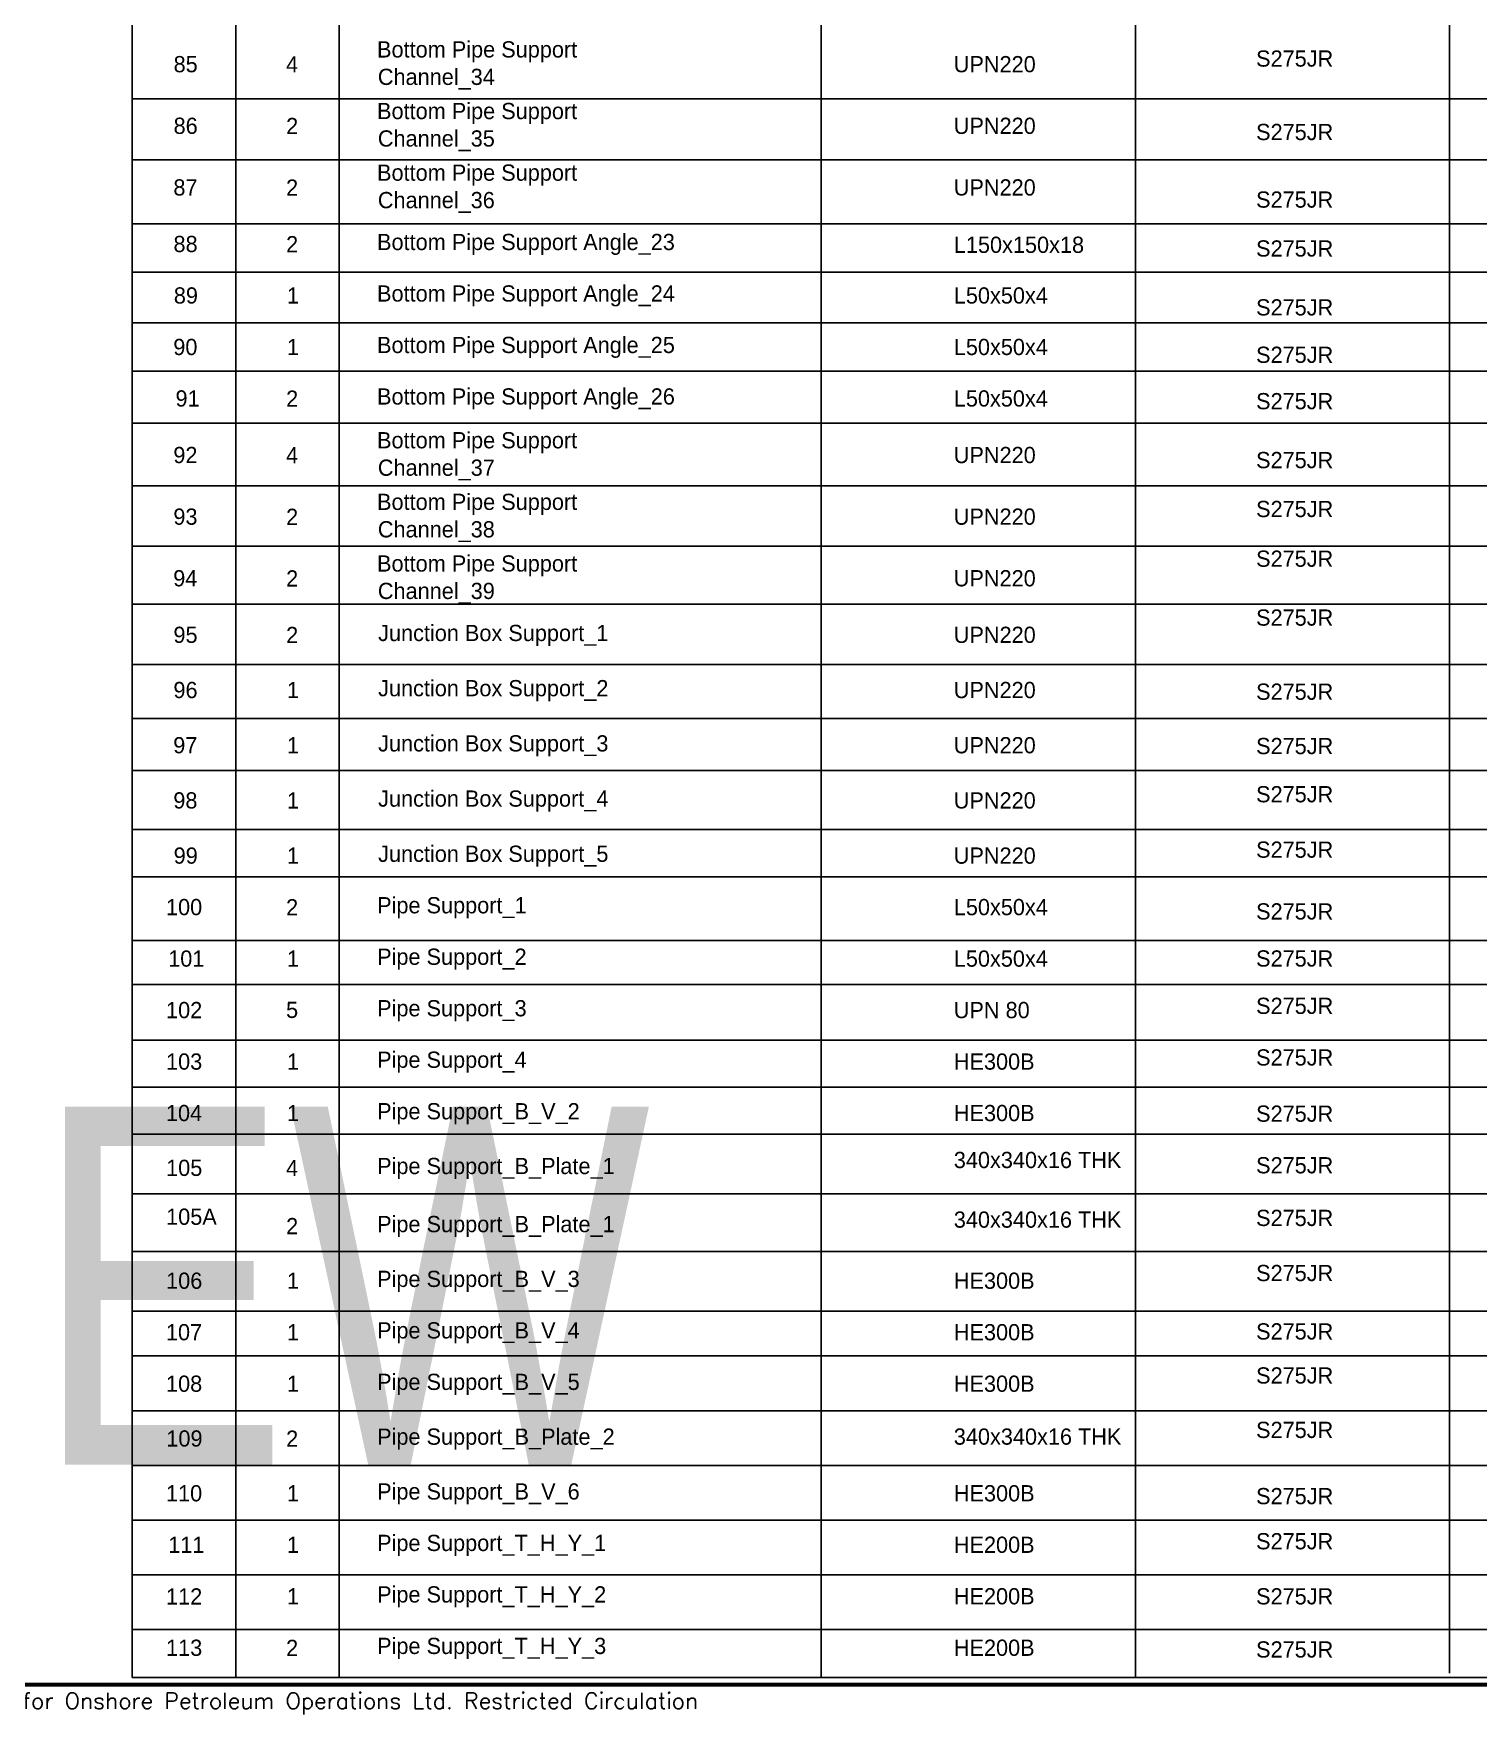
# Model space of a CAD drawing. Header units: millimetres. Extents: x 0 to 16187, y -20471 to 6290.
# Drawn here: x 4717 to 5072.3, y 7.7 to 420.8 of the extents above; entities that cross this region are included whole.
import ezdxf
from ezdxf.enums import TextEntityAlignment as Align

# ---------------------------------------------------------------- set-up
doc = ezdxf.new("R2018")
doc.units = ezdxf.units.MM
doc.layers.add('BORDER1', color=3, linetype='Continuous')
doc.layers.add('BORDER2', color=7, linetype='Continuous')
doc.styles.add('MtXpl_Century_Gothic1', font='', dxfattribs={"height": 0.2})
doc.styles.add('ROMANC', font='ROMANC', dxfattribs={"height": 5})
doc.styles.add('ROMANS', font='ROMANS.shx', dxfattribs={"width": 0.8})
doc.styles.add('ROMANT', font='ROMANT', dxfattribs={"height": 4})
doc.styles.get('MtXpl_Century_Gothic1').set_extended_font_data('Century Gothic')

# ---------------------------------------------------------------- blocks, each defined once
blk = doc.blocks.new('*U609')
at = {"layer": 'BORDER1', "color": 154, "true_color": 0x1859a9, "const_width": 1}
blk.add_lwpolyline([(1.81, 811), (1144, 811), (1144, 0), (0, 0), (0, 811)], close=True, dxfattribs=at)
at = {"layer": 'BORDER2', "color": 154, "true_color": 0x1859a9, "style": 'ROMANS'}
blk.add_text('2017 ADNOC Onshore . All rights reserved. Abu Dhabi Company for Onshore Petroleum Operations Ltd. Restricted Circulation', height=4, dxfattribs=at).set_placement((489.5, -2), align=Align.TOP_CENTER)
at = {"layer": 'BORDER2', "flags": 8}
for tag, height, style, p in [('REV-A', 3.24, 'ROMANS', (986.93, 140.25)), ('RE-A', 8.06, 'ROMANT', (1084.63, 7.17))]:
    blk.add_attdef(tag, text='', height=height, dxfattribs=dict(at, style=style)).set_placement(p, align=Align.CENTER)
at = {"layer": 'BORDER2', "style": 'ROMANS', "width": 3.830216}
blk.add_attdef('DATE-A', text='', height=3.24, dxfattribs=at).set_placement((995.51, 140.25), (1008.51, 140.25), align=Align.FIT)
at = {"layer": 'BORDER2'}
for tag, height, style, p in [('DRN-A', 3.24, 'ROMANS', (1018.38, 140.25)), ('CHD-A', 3.24, 'ROMANS', (1032.35, 140.25)), ('APD-A', 3.24, 'ROMANS', (1046.64, 140.25)), ('CONS_CONT_VEND', 4.2, 'ROMANC', (1061.39, 72.83))]:
    blk.add_attdef(tag, text='', height=height, dxfattribs=dict(at, style=style)).set_placement(p, align=Align.CENTER)
at = {"layer": 'BORDER2', "style": 'ROMANS', "width": 0.8}
for tag, p, height in [('1:X', (997.23, 122.55), 3.5), ('LOC', (1042.74, 122.55), 3.5), ('PROJ_NO', (1118.64, 122.55), 3.5), ('CONS_DRG_NO', (1011, 63), 3)]:
    blk.add_attdef(tag, p, '', height=height, dxfattribs=at)
at = {"layer": 'BORDER2', "lineweight": 30, "width": 0.8, "flags": 104}
blk.add_attdef('COMMENTS-A', text='', height=2.2, dxfattribs=at).set_placement((1055.21, 142.07), align=Align.MIDDLE_LEFT)
at = {"layer": 'BORDER2', "style": 'ROMANS', "width": 0.8}
for tag, p in [('PROJECT_TITLE_1', (1061.07, 55.35)), ('PROJECT_TITLE_2', (1061.07, 49.3))]:
    blk.add_attdef(tag, text='', height=3.5, dxfattribs=at).set_placement(p, align=Align.MIDDLE)
at = {"layer": 'BORDER2', "style": 'ROMANT', "width": 0.8}
for tag, p in [('DRG_TITLE_1', (1061.07, 36.31)), ('DRG_TITLE_2', (1061.07, 28.31)), ('DRG_TITLE_3', (1061.07, 20.31))]:
    blk.add_attdef(tag, text='', height=5, dxfattribs=at).set_placement(p, align=Align.CENTER)
at = {"layer": 'BORDER2', "style": 'ROMANT'}
for tag, p in [('AR', (995, 7.17)), ('PA', (1011.74, 7.17)), ('DC', (1028.45, 7.17)), ('TS', (1120.84, 7.17))]:
    blk.add_attdef(tag, p, '', height=8.06, dxfattribs=at)
for tag, p in [('SRNO', (1074.7, 7.17)), ('SH', (1115.8, 7.18))]:
    blk.add_attdef(tag, text='', height=8.06, dxfattribs=at).set_placement(p, align=Align.RIGHT)
at = {"layer": 'BORDER2', "style": 'ROMANS', "flags": 2}
blk.add_attdef('TB_VERSION', text='', height=2, dxfattribs=at).set_placement((1, -1), align=Align.TOP_LEFT)

msp = doc.modelspace()

# ---------------------------------------------------------------- linework, layer by layer
for p, q in [((4741.25796, 826), (4741.25796, 16.72194)), ((5065.23637, 826), (5065.23637, 17.8191)), ((4766.724, 658.76749), (4766.724, 16.72194)), ((4792.19004, 658.76749), (4792.19004, 16.72194)), ((4910.70273, 658.76749), (4910.70273, 16.72194)), ((4987.96955, 658.76749), (4987.96955, 16.72194)), ((4741.25796, 404.7445), (5198.62903, 404.7445)), ((4741.25796, 389.75803), (5198.62903, 389.75803)), ((4741.25796, 373.99305), (5198.62903, 373.99305)), ((4741.25796, 362.13092), (5198.62903, 362.13092)), ((4741.25796, 349.67568), (5198.62903, 349.67568)), ((4741.25796, 337.81355), (5198.62903, 337.81355)), ((4741.25796, 325.06177), (5198.62903, 325.06177)), ((4741.25796, 309.641), (5198.62903, 309.641)), ((4741.25796, 294.81333), (5198.62903, 294.81333)), ((4741.25796, 280.57878), (5198.62903, 280.57878)), ((4741.25796, 265.75112), (5198.62903, 265.75112)), ((4741.25796, 252.40622), (5198.62903, 252.40622)), ((4741.25796, 239.65443), (5198.62903, 239.65443)), ((4741.25796, 225.12332), (5198.62903, 225.12332)), ((4741.25796, 213.55775), (5198.62903, 213.55775)), ((4741.25796, 197.86717), (5198.62903, 197.86717)), ((4741.25796, 187.05612), (5198.62903, 187.05612)), ((4741.25796, 173.36211), (5198.62903, 173.36211)), ((4741.25796, 161.83032), (5198.62903, 161.83032)), ((4741.25796, 150.29853), (5198.62903, 150.29853)), ((4741.25796, 135.64354), (5198.62903, 135.64354)), ((4741.25796, 121.46905), (5198.62903, 121.46905)), ((4741.25796, 106.81406), (5198.62903, 106.81406)), ((4741.25796, 95.76276), (5198.62903, 95.76276)), ((4741.25796, 82.30901), (5198.62903, 82.30901)), ((4741.25796, 68.85525), (5198.62903, 68.85525)), ((4741.25796, 55.40149), (5198.62903, 55.40149)), ((4741.25796, 41.94773), (5198.62903, 41.94773)), ((4741.25796, 28.49398), (5198.62903, 28.49398)), ((4741.25796, 16.72194), (5198.62903, 16.72194))]:
    msp.add_line(p, q)

# ---------------------------------------------------------------- block references
at = {"layer": 'BORDER1'}
ref = msp.add_blockref('*U609', (2840.54331, 15), dxfattribs=at)
lines = msp.add_mtext('\\W0.80000;ISSUED FOR REVIEW\\P', dxfattribs={"layer": 'BORDER2', "insert": (3895.75328, 157.07443), "char_height": 88, "attachment_point": 1})
ref.add_attrib('COMMENTS-A', '', (3895.75328, 157.07443), dxfattribs={"flags": 104}).embed_mtext(lines)
msp.add_blockref('*U609', (4219.62903, 15), dxfattribs=at)

# ---------------------------------------------------------------- texts
at = {"color": 0, "style": 'MtXpl_Century_Gothic1'}
for s, p in [('Bottom Pipe Support', (4801.48017, 414.91465)), ('85', (4751.45249, 411.28189)), ('4', (4779.10471, 411.23173)), ('UPN220', (4943.28926, 411.28189)), ('S275JR', (5017.63611, 412.66778)), ('Channel_34', (4801.67538, 408.167)), ('Bottom Pipe Support', (4801.48017, 399.76825)), ('86', (4751.45249, 396.13549)), ('2', (4779.11963, 396.08533)), ('Channel_35', (4801.67538, 393.0206)), ('UPN220', (4943.28926, 396.13549)), ('S275JR', (5017.63611, 394.61001)), ('Bottom Pipe Support', (4801.48017, 384.62186)), ('87', (4751.40504, 380.98909)), ('2', (4779.11963, 380.93893)), ('UPN220', (4943.28926, 380.98909)), ('Channel_36', (4801.67538, 377.8742)), ('S275JR', (5017.63611, 378.003)), ('88', (4751.42538, 367.08775)), ('2', (4779.11963, 367.03759)), ('Bottom Pipe Support Angle_23', (4801.48017, 367.57715)), ('L150x150x18', (4943.30281, 366.8867)), ('S275JR', (5017.63611, 365.98285)), ('89', (4751.50536, 354.43147)), ('1', (4779.33925, 354.43147)), ('Bottom Pipe Support Angle_24', (4801.48017, 354.92086)), ('L50x50x4', (4943.30281, 354.43147)), ('S275JR', (5017.63611, 351.50616)), ('90', (4751.37793, 341.77518)), ('1', (4779.33925, 341.77518)), ('Bottom Pipe Support Angle_25', (4801.48017, 342.26458)), ('L50x50x4', (4943.30281, 341.77518)), ('S275JR', (5017.63611, 339.84998)), ('91', (4751.92155, 329.11889)), ('2', (4779.11963, 329.06873)), ('Bottom Pipe Support Angle_26', (4801.48017, 329.60829)), ('L50x50x4', (4943.30281, 329.11889)), ('S275JR', (5017.63611, 328.45021)), ('Bottom Pipe Support', (4801.48017, 318.85031)), ('92', (4751.39013, 315.21755)), ('4', (4779.10471, 315.16739)), ('UPN220', (4943.28926, 315.21755)), ('Channel_37', (4801.67538, 312.10266)), ('S275JR', (5017.63611, 313.97351)), ('Bottom Pipe Support', (4801.48017, 303.70391)), ('S275JR', (5017.63611, 301.94836)), ('93', (4751.39555, 300.07115)), ('2', (4779.11963, 300.02099)), ('UPN220', (4943.28926, 300.07115)), ('Channel_38', (4801.67538, 296.95626)), ('S275JR', (5017.63611, 289.73799)), ('Bottom Pipe Support', (4801.48017, 288.55752)), ('94', (4751.36301, 284.92476)), ('2', (4779.11963, 284.87459)), ('Channel_39', (4801.67538, 281.80986)), ('UPN220', (4943.28926, 284.92476)), ('S275JR', (5017.63611, 275.26129)), ('95', (4751.41046, 271.02341)), ('2', (4779.11963, 270.97325)), ('Junction Box Support_1', (4801.74317, 271.47485)), ('UPN220', (4943.28926, 271.02341)), ('96', (4751.41046, 257.45692)), ('1', (4779.33925, 257.45692)), ('Junction Box Support_2', (4801.74317, 257.90836)), ('UPN220', (4943.28926, 257.45692)), ('S275JR', (5017.63611, 257.0479)), ('97', (4751.36301, 243.89043)), ('1', (4779.33925, 243.89043)), ('Junction Box Support_3', (4801.74317, 244.34187)), ('UPN220', (4943.28926, 243.89043)), ('S275JR', (5017.63611, 243.68436)), ('S275JR', (5017.63611, 231.84396)), ('98', (4751.38335, 230.32394)), ('1', (4779.33925, 230.32394)), ('Junction Box Support_4', (4801.74317, 230.77538)), ('UPN220', (4943.28926, 230.32394)), ('99', (4751.46333, 216.75745)), ('1', (4779.33925, 216.75745)), ('Junction Box Support_5', (4801.74317, 217.20889)), ('UPN220', (4943.28926, 216.75745)), ('S275JR', (5017.63611, 218.2199)), ('100', (4749.5803, 204.10117)), ('2', (4779.11963, 204.05101)), ('Pipe Support_1', (4801.49372, 204.55261)), ('L50x50x4', (4943.30281, 204.10117)), ('S275JR', (5017.63611, 203.03881)), ('101', (4750.12393, 191.44488)), ('1', (4779.33925, 191.44488)), ('Pipe Support_2', (4801.49372, 191.89632)), ('L50x50x4', (4943.30281, 191.44488)), ('S275JR', (5017.63611, 191.47061)), ('102', (4749.5925, 178.78859)), ('5', (4779.11014, 178.83875)), ('Pipe Support_3', (4801.49372, 179.24003)), ('UPN 80', (4943.28926, 178.78859)), ('S275JR', (5017.63611, 179.83172)), ('103', (4749.59792, 166.13231)), ('1', (4779.33925, 166.13231)), ('Pipe Support_4', (4801.49372, 166.58375)), ('HE300B', (4943.30824, 166.13231)), ('S275JR', (5017.63611, 167.14557)), ('104', (4749.56539, 153.47602)), ('1', (4779.33925, 153.47602)), ('Pipe Support_B_V_2', (4801.49372, 153.92746)), ('HE300B', (4943.30824, 153.47602)), ('S275JR', (5017.63611, 153.32874)), ('Pipe Support_B_Plate_1', (4801.49372, 140.46129)), ('340x340x16 THK', (4943.30824, 141.94423)), ('S275JR', (5017.63611, 140.64259)), ('105', (4749.61284, 140.00985)), ('4', (4779.10471, 139.95969)), ('105A', (4749.61284, 127.99757)), ('2', (4779.11963, 125.68364)), ('Pipe Support_B_Plate_1', (4801.49372, 126.18524)), ('340x340x16 THK', (4943.30824, 127.28924)), ('S275JR', (5017.63611, 127.70142)), ('106', (4749.61284, 112.26763)), ('1', (4779.33925, 112.26763)), ('Pipe Support_B_V_3', (4801.49372, 112.71907)), ('HE300B', (4943.30824, 112.26763)), ('S275JR', (5017.63611, 114.15704)), ('107', (4749.56539, 99.61134)), ('1', (4779.33925, 99.61134)), ('Pipe Support_B_V_4', (4801.49372, 100.06278)), ('HE300B', (4943.30824, 99.61134)), ('S275JR', (5017.63611, 99.80438)), ('108', (4749.58572, 86.95505)), ('1', (4779.33925, 86.95505)), ('Pipe Support_B_V_5', (4801.49372, 87.40649)), ('HE300B', (4943.30824, 86.95505)), ('S275JR', (5017.63611, 88.98015)), ('S275JR', (5017.63611, 75.59876)), ('109', (4749.66571, 73.48888)), ('2', (4779.11963, 73.43872)), ('Pipe Support_B_Plate_2', (4801.49372, 73.94032)), ('340x340x16 THK', (4943.30824, 73.9547)), ('110', (4749.5803, 60.02271)), ('1', (4779.33925, 60.02271)), ('Pipe Support_B_V_6', (4801.49372, 60.47415)), ('HE300B', (4943.30824, 60.02271)), ('S275JR', (5017.63611, 59.31796)), ('111', (4750.12393, 47.36643)), ('1', (4779.33925, 47.36643)), ('Pipe Support_T_H_Y_1', (4801.49372, 47.81787)), ('HE200B', (4943.30824, 47.36643)), ('S275JR', (5017.63611, 48.23558)), ('112', (4749.5925, 34.65998)), ('1', (4779.33925, 34.71014)), ('Pipe Support_T_H_Y_2', (4801.49372, 35.16158)), ('HE200B', (4943.30824, 34.71014)), ('S275JR', (5017.63611, 34.69217)), ('113', (4749.59792, 22.05385)), ('2', (4779.11963, 22.00369)), ('Pipe Support_T_H_Y_3', (4801.49372, 22.50529)), ('HE200B', (4943.30824, 22.05385)), ('S275JR', (5017.63611, 21.62978))]:
    msp.add_text(s, height=3.9884, dxfattribs=at).set_placement(p)

doc.saveas('drawing.dxf')
